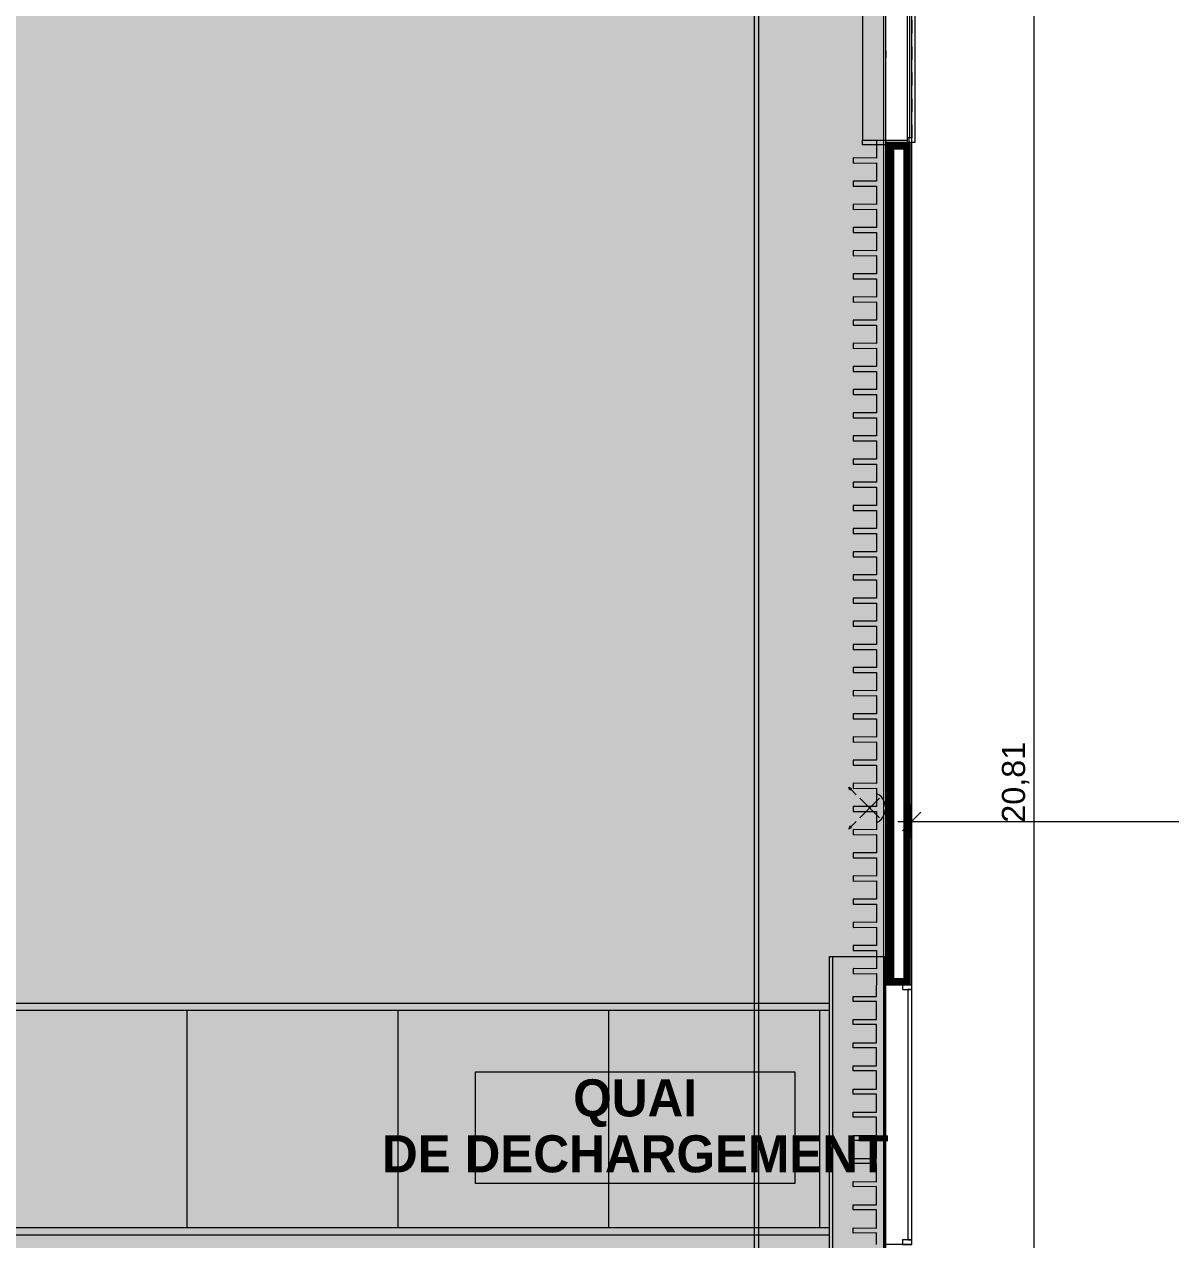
# Model space of a CAD drawing. Header units: millimetres. Extents: x -284281 to 1648660, y -821378 to -151356.
# Drawn here: x 428624 to 441002, y -247969 to -234850 of the extents above; entities that cross this region are included whole.
import ezdxf

# ---------------------------------------------------------------- set-up
doc = ezdxf.new("R2010")
doc.units = ezdxf.units.MM
doc.header["$MEASUREMENT"] = 0
doc.set_wipeout_variables(frame=1)
doc.linetypes.add('Traits', pattern=[282.222223, 141.111112, -141.111112])
doc.linetypes.add('Wipeout_Contour', pattern=[1000, 0, -1000])
for name, color, linetype in [('Cars', 7, 'Continuous'), ('Cotations - 1_100', 7, 'Continuous'), ('Fenêtres ARCHICAD', 7, 'Continuous'), ('Hachure', 7, 'Continuous'), ('Nouveau_0', 7, 'Continuous'), ('Portes ARCHICAD', 7, 'Continuous'), ('Sols_ Dalles', 7, 'Continuous'), ('Structure - Murs extérieurs', 7, 'Continuous')]:
    doc.layers.add(name, color=color, linetype=linetype)
doc.styles.add('STYLE_GENERE_2', font='arial.ttf')
doc.styles.add('STYLE_GENERE_4', font='AGENCYB.TTF')
doc.dimstyles.new('STYLE_GENERE__1', dxfattribs={"dimtxt": 250, "dimasz": 190, "dimexe": 0.18, "dimexo": 0.0625, "dimgap": 0, "dimtad": 1, "dimtih": 1, "dimtoh": 1, "dimlfac": 0.001, "dimzin": 0, "dimdsep": 46, "dimtxsty": 'STYLE_GENERE_2', "dimblk": 'ARROWHEAD_6', "dimblk1": 'ARROWHEAD_6', "dimblk2": 'ARROWHEAD_6', "dimcen": 0.09, "dimse1": 1, "dimse2": 1, "dimclrd": 7, "dimclre": 7, "dimclrt": 7, "dimazin": 0, "dimtfac": 1, "dimtdec": 4, "dimtmove": 0, "dimatfit": 3, "dimfxl": 1, "dimtolj": 1, "dimtzin": 0, "dimarcsym": 0})
doc.dimstyles.new('STYLE_GENERE__2', dxfattribs={"dimtxt": 250, "dimasz": 190, "dimexe": 0.18, "dimexo": 0.0625, "dimgap": 0, "dimtad": 1, "dimlfac": 0.001, "dimzin": 0, "dimdsep": 46, "dimtxsty": 'STYLE_GENERE_2', "dimblk": 'ARROWHEAD_6', "dimblk1": 'ARROWHEAD_6', "dimblk2": 'ARROWHEAD_6', "dimcen": 0.09, "dimse1": 1, "dimse2": 1, "dimclrd": 7, "dimclre": 7, "dimclrt": 7, "dimazin": 0, "dimtfac": 1, "dimtdec": 4, "dimtmove": 0, "dimatfit": 3, "dimfxl": 1, "dimtolj": 1, "dimtzin": 0, "dimarcsym": 0})
pattern_1 = [(45, (0, 175), (-55.684659, 55.684659), [0, -52.5, 0, -78.75]), (110, (175, 175), (74.000794, 26.934086), [0, -38.5, 0, -66.5])]
pattern_2 = [(45, (0, 0), (-7.07106781, 7.07106781), [])]
pattern_3 = [(0, (0, 0), (0, 300), [])]

# ---------------------------------------------------------------- blocks, each defined once
blk = doc.blocks.new('Dalle_30_2', base_point=(380203, -171996))
at = {"layer": 'Sols_ Dalles', "linetype": 'Continuous', "lineweight": 0, "true_color": 0x2e271c}
blk.add_hatch(color=250, dxfattribs=at).paths.add_polyline_path([(380203, -171996), (380203, -230016), (380203, -260811), (415475, -260811), (415475, -260796), (415475, -258650), (415475, -258011), (415475, -222496), (405655, -222496), (405655, -218296), (415454, -218296), (415454, -204496), (412055, -204496), (412055, -201781), (412055, -189811), (436505, -189811), (436505, -253396), (436505, -253416), (437905, -253416), (437905, -253396), (437905, -188411), (410655, -188411), (410655, -200381), (410655, -205896), (414054, -205896), (414054, -216896), (404255, -216896), (404255, -223896), (414054, -223896), (414054, -258650), (414054, -259411), (382690, -259411), (381560, -259411), (381560, -231416), (381560, -173396), (462926, -173396), (462926, -253416), (464326, -253416), (464326, -171996)])
at = {"layer": 'Sols_ Dalles', "color": 250, "linetype": 'Continuous', "lineweight": 5, "true_color": 0x1f1f1f, "flags": 128}
blk.add_lwpolyline([(436505, -189811), (436505, -253396), (436505, -253416), (437905, -253416), (437905, -253396), (437905, -188411)], dxfattribs=at)
blk = doc.blocks.new('Dalle_31_2', base_point=(360548, -295063))
at = {"linetype": 'Continuous', "lineweight": 0, "true_color": 0x6f6f6f}
h = blk.add_hatch(color=8, dxfattribs=at)
h.paths.add_polyline_path([(360548, -295063), (487920, -293827), (487920, -270903), (487463, -270903), (472886, -271041), (472886, -271062, 0.001346), (472886, -271073), (472897, -273095, -0.414214), (470908, -275106), (462184, -275106, -0.005189), (462131, -275116), (454148, -275196), (438771, -275253, -0.386553), (436573, -273475, -0.025189), (436562, -273329), (436569, -267730, -0.098562), (436800, -266944), (436817, -266952, -0.258849), (438655, -265606), (438653, -265587), (439337, -265587), (439337, -265687), (439337, -270687), (469237, -270687), (469237, -265687), (470908, -265687), (472605, -265687), (472605, -163738), (371863, -163738), (371863, -271041), (371883, -271041), (371883, -272001), (371883, -272001, -0.409427), (367883, -275935), (360548, -275935)])
h.paths.add_polyline_path([(377135, -260640), (373845, -260640), (373845, -248365), (373845, -243090), (373845, -242190), (377135, -242190)], flags=0)
h.paths.add_polyline_path([(380203, -193811), (380203, -171996), (431506, -171996), (464310, -171996), (464310, -262266), (464310, -262366), (438594, -262351), (437926, -262351), (436550, -262351), (436550, -189811), (412055, -189811), (412055, -201781), (412055, -204496), (415454, -204496), (415454, -208496), (415454, -218296), (405655, -218296), (405655, -222496), (415475, -222496), (415475, -260811), (380203, -260811), (380203, -230016)], flags=0)
h.paths.add_polyline_path([(381437, -269434, -0.090319), (381558, -268728, -0.201449), (382612, -267593, -0.104211), (383418, -267415), (384017, -267409, -0.104045), (384825, -267571, -0.238255), (385984, -268953, -0.055189), (386036, -269390), (386038, -269611), (386051, -270890), (385792, -271893, -0.267949), (384070, -272909), (383470, -272915, -0.193717), (382079, -272370, -0.070569), (381728, -271931, -0.131652), (381451, -270934)], flags=0)
h.paths.add_polyline_path([(392017, -273452), (392030, -267378, -0.380557), (394017, -265610), (394094, -265610), (394094, -270610), (409094, -270610), (409094, -265610), (414056, -265610, -0.414214), (415556, -267110), (415556, -273661, -0.345502), (413837, -275433), (394027, -275599, -0.415791), (392017, -273599)], flags=0)
h.paths.add_polyline_path([(424210, -271504, -0.134474), (423930, -270485), (423930, -268985, -0.414214), (425930, -266985), (426530, -266985, -0.414214), (428530, -268985), (428530, -270485, -0.12882), (428274, -271466, -0.270936), (426530, -272485), (425930, -272485, -0.26498)], flags=0)
at = {"color": 9, "linetype": 'Continuous', "lineweight": 5, "flags": 128}
blk.add_lwpolyline([(380203, -193811), (380203, -230016), (380203, -260811), (415475, -260811), (415475, -222496), (405655, -222496), (405655, -218296), (415454, -218296), (415454, -208496), (415454, -204496), (412055, -204496), (412055, -201781), (412055, -189811), (436550, -189811), (436550, -262351), (437926, -262351), (438594, -262351), (464310, -262366), (464310, -262266), (464310, -171996), (431506, -171996), (380203, -171996)], close=True, dxfattribs=at)
blk = doc.blocks.new('Fenêtre 25_2')
at = {"layer": 'Fenêtres ARCHICAD', "color": 7, "linetype": 'Continuous', "lineweight": 5}
for p, q in [((-775, 480), (-825, 480)), ((-825, 480), (-825, 230)), ((-775, 480), (775, 480)), ((-775, 230), (-775, 480)), ((825, 480), (775, 480)), ((775, 480), (775, 230)), ((825, 230), (825, 480)), ((-825, 230), (-775, 230)), ((-825, 230), (-800, 230)), ((-825, 230), (-800, 230)), ((-775, 230), (-800, 230)), ((-800, 230), (-800, 0)), ((-800, 215), (-800, 230)), ((-800, 215), (-800, 230)), ((-800, 145), (-800, 215)), ((-800, 145), (-800, 215)), ((-800, 145), (-800, 215)), ((-800, 145), (-800, 215)), ((-775, 0), (-775, 230)), ((800, 230), (775, 230)), ((775, 230), (775, 0)), ((775, 230), (825, 230)), ((800, 0), (800, 230)), ((800, 215), (800, 230)), ((800, 215), (800, 230)), ((800, 230), (825, 230)), ((800, 230), (825, 230)), ((800, 145), (800, 215)), ((800, 145), (800, 215)), ((800, 145), (800, 215)), ((800, 145), (800, 215)), ((-800, 0), (-775, 0)), ((775, 0), (800, 0)), ((-800, -20), (800, -20)), ((-800, -50), (-800, -83)), ((-800, -83), (800, -83)), ((800, -83), (800, -50))]:
    blk.add_line(p, q, dxfattribs=at)
at = {"layer": 'Fenêtres ARCHICAD', "color": 7, "linetype": 'Traits', "lineweight": 5}
blk.add_line((-800, -50), (800, -50), dxfattribs=at)
at = {"color": 254, "linetype": 'Wipeout_Contour', "lineweight": 0, "ltscale": 3003.33026}
blk.add_wipeout([(-750, 0), (-750, -50), (750, -50), (750, 0)], dxfattribs=at).dxf.layer = 'Fenêtres ARCHICAD'
at = {"layer": 'Fenêtres ARCHICAD', "color": 7, "linetype": 'Continuous', "lineweight": 5}
for p, q in [((-800, 35), (-800, 145)), ((-800, 35), (-800, 145)), ((-800, 35), (-800, 145)), ((-800, 35), (-800, 145)), ((800, 35), (800, 145)), ((800, 35), (800, 145)), ((800, 35), (800, 145)), ((800, 35), (800, 145)), ((-800, 0), (-800, 35)), ((-800, 0), (-800, 35)), ((-800, 0), (-750, 0)), ((-800, -35), (-800, 0)), ((-800, -35), (-800, 0)), ((-750, 0), (-750, -50)), ((-750, 0), (750, 0)), ((750, -50), (750, 0)), ((750, 0), (800, 0)), ((800, 0), (800, 35)), ((800, 0), (800, 35)), ((800, -35), (800, 0)), ((800, -35), (800, 0)), ((-800, -50), (-800, -35)), ((-800, -50), (-800, -35)), ((-750, -50), (-800, -50)), ((-750, -25), (750, -25)), ((750, -50), (-750, -50)), ((800, -50), (750, -50)), ((800, -50), (800, -35)), ((800, -50), (800, -35))]:
    blk.add_line(p, q, dxfattribs=at)
blk = doc.blocks.new('Porte garage coulissante verticale 25')
at = {"layer": 'Portes ARCHICAD', "color": 7, "linetype": 'Continuous', "lineweight": 5}
for p, q in [((-1350, 0), (-1400, 0)), ((-1400, 0), (-1400, -100)), ((-1400, 0), (-1400, -15)), ((-1400, 0), (-1400, -15)), ((1350, 0), (-1350, 0)), ((-1350, 0), (-1350, -40)), ((-1350, -100), (-1350, 0)), ((1350, -40), (1350, 0)), ((1400, 0), (1350, 0)), ((1350, 0), (1350, -100)), ((1400, -100), (1400, 0)), ((1400, 0), (1400, -15)), ((1400, 0), (1400, -15)), ((-1400, -15), (-1400, -85)), ((-1400, -15), (-1400, -85)), ((-1400, -85), (-1400, -100)), ((-1400, -85), (-1400, -100)), ((-1400, -85), (-1400, -100)), ((-1400, -85), (-1400, -100)), ((-1400, -100), (-1350, -100)), ((-1400, -100), (-1400, -195)), ((-1400, -100), (-1400, -195)), ((-1350, -40), (1350, -40)), ((1350, -100), (1400, -100)), ((1400, -15), (1400, -85)), ((1400, -15), (1400, -85)), ((1400, -85), (1400, -100)), ((1400, -85), (1400, -100)), ((1400, -85), (1400, -100)), ((1400, -85), (1400, -100)), ((1400, -100), (1400, -195)), ((1400, -100), (1400, -195)), ((-1400, -195), (-1400, -265)), ((-1400, -195), (-1400, -265)), ((1400, -195), (1400, -265)), ((1400, -195), (1400, -265)), ((-1400, -265), (-1400, -280)), ((1400, -265), (1400, -280))]:
    blk.add_line(p, q, dxfattribs=at)
blk = doc.blocks.new('Mur_178_2', base_point=(437925, -253396))
at = {"color": 254, "linetype": 'Wipeout_Contour', "lineweight": 0, "ltscale": 1998896.390741664}
blk.add_wipeout([(437925, -245221), (437940, -245221), (437940, -236125), (437925, -236125)], dxfattribs=at)
at = {"color": 254, "linetype": 'Wipeout_Contour', "lineweight": 0, "ltscale": 1999825.403308934}
blk.add_wipeout([(438190, -245221), (438205, -245221), (438205, -236125), (438190, -236125)], dxfattribs=at)
at = {"linetype": 'Continuous', "lineweight": 5, "true_color": 0x5f5f5f}
h = blk.add_hatch(dxfattribs=at)
h.set_pattern_fill('ENDUIT_0002', color=251, style=0, pattern_type=2)
h.set_pattern_definition(pattern_1)
h.paths.add_polyline_path([(437925, -245221), (437940, -245221), (437940, -236125), (437925, -236125)])
h = blk.add_hatch(dxfattribs=at)
h.set_pattern_fill('ENDUIT_0002', color=251, style=0, pattern_type=2)
h.set_pattern_definition(pattern_1)
h.paths.add_polyline_path([(438190, -245221), (438205, -245221), (438205, -236125), (438190, -236125)])
at = {"color": 254, "linetype": 'Wipeout_Contour', "lineweight": 0, "ltscale": 1999044.404688049}
blk.add_wipeout([(438010, -236195), (437940, -236125), (437940, -245221), (438010, -245151)], dxfattribs=at)
at = {"linetype": 'Continuous', "lineweight": 5, "true_color": 0x5f5f5f}
h = blk.add_hatch(dxfattribs=at)
h.set_pattern_fill('BRIQUES_TERRE_CUITE__INT_94', color=251, style=0, pattern_type=2)
h.set_pattern_definition(pattern_2)
h.paths.add_polyline_path([(438010, -236195), (437940, -236125), (437940, -245221), (438010, -245151)])
at = {"color": 254, "linetype": 'Wipeout_Contour', "lineweight": 0, "ltscale": 1999358.941679418}
blk.add_wipeout([(438120, -236195), (438010, -236195), (438010, -245151), (438120, -245151)], dxfattribs=at)
at = {"color": 254, "linetype": 'Wipeout_Contour', "lineweight": 0, "ltscale": 1999676.403287818}
blk.add_wipeout([(438190, -236125), (438120, -236125), (438120, -245221), (438190, -245221)], dxfattribs=at)
at = {"linetype": 'Continuous', "lineweight": 5, "true_color": 0x5f5f5f}
h = blk.add_hatch(dxfattribs=at)
h.set_pattern_fill('BRIQUES_TERRE_CUITE__INT_94', color=251, style=0, pattern_type=2)
h.set_pattern_definition(pattern_2)
h.paths.add_polyline_path([(438190, -236125), (438120, -236125), (438120, -245221), (438190, -245221)])
at = {"color": 7, "linetype": 'Continuous', "lineweight": 5}
for p, q in [((438190, -245221), (438190, -236125)), ((438205, -236125), (438190, -236125)), ((438205, -245221), (438190, -245221))]:
    blk.add_line(p, q, dxfattribs=at)
at = {"color": 7, "linetype": 'Continuous', "lineweight": 5, "flags": 128}
blk.add_lwpolyline([(438205, -245221), (438205, -236125)], dxfattribs=at)
at = {"color": 254, "linetype": 'Wipeout_Contour', "lineweight": 0, "ltscale": 1990606.204456735}
blk.add_wipeout([(438010, -236195), (438120, -236195), (438120, -236125), (437940, -236125)], dxfattribs=at)
at = {"color": 254, "linetype": 'Wipeout_Contour', "lineweight": 0, "ltscale": 2007990.230419155}
blk.add_wipeout([(438010, -245151), (437940, -245221), (438120, -245221), (438120, -245151)], dxfattribs=at)
at = {"linetype": 'Continuous', "lineweight": 5, "true_color": 0x5f5f5f}
h = blk.add_hatch(dxfattribs=at)
h.set_pattern_fill('BRIQUES_TERRE_CUITE__INT_94', color=251, style=0, pattern_type=2)
h.set_pattern_definition(pattern_2)
h.paths.add_polyline_path([(438010, -236195), (438120, -236195), (438120, -236125), (437940, -236125)])
h = blk.add_hatch(dxfattribs=at)
h.set_pattern_fill('BRIQUES_TERRE_CUITE__INT_94', color=251, style=0, pattern_type=2)
h.set_pattern_definition(pattern_2)
h.paths.add_polyline_path([(438010, -245151), (437940, -245221), (438120, -245221), (438120, -245151)])
at = {"color": 7, "linetype": 'Continuous', "lineweight": 5}
for p, q in [((437925, -236125), (437925, -236150)), ((437940, -236125), (437925, -236125)), ((437940, -236125), (437940, -245221)), ((438010, -236125), (437940, -236125)), ((438010, -236125), (437940, -236125)), ((438120, -236125), (438010, -236125)), ((438120, -236125), (438010, -236125)), ((438155, -236125), (438120, -236125)), ((438190, -236125), (438155, -236125)), ((438010, -236195), (438010, -245151)), ((438010, -236195), (438120, -236195)), ((438120, -236195), (438120, -245151)), ((438010, -245151), (438120, -245151)), ((437940, -245221), (437925, -245221)), ((438010, -245221), (437940, -245221)), ((438010, -245221), (437940, -245221)), ((438105, -245221), (438010, -245221)), ((438105, -245221), (438010, -245221)), ((438120, -245221), (438105, -245221)), ((438120, -245221), (438105, -245221)), ((438190, -245221), (438120, -245221))]:
    blk.add_line(p, q, dxfattribs=at)
at = {"color": 7, "linetype": 'Continuous', "lineweight": 5, "flags": 128}
blk.add_lwpolyline([(437925, -236125), (437925, -245221)], dxfattribs=at)
at = {"layer": 'Portes ARCHICAD', "color": 7, "linetype": 'Continuous', "lineweight": 5, "zscale": 1000, "rotation": 270}
blk.add_blockref('Porte garage coulissante verticale 25', (438205, -246621), dxfattribs=at)
at = {"layer": 'Fenêtres ARCHICAD', "color": 7, "linetype": 'Continuous', "lineweight": 5, "xscale": -1, "zscale": 1000, "rotation": 90}
blk.add_blockref('Fenêtre 25_2', (438155, -235325), dxfattribs=at)
blk = doc.blocks.new('Mur_340_2', base_point=(437925, -235206))
at = {"color": 254, "linetype": 'Wipeout_Contour', "lineweight": 0, "ltscale": 1988220.447902717}
blk.add_wipeout([(437926, -235121), (437925, -235121), (437925, -235136), (437926, -235136)], dxfattribs=at).dxf.layer = 'Structure - Murs extérieurs'
at = {"color": 254, "linetype": 'Wipeout_Contour', "lineweight": 0, "ltscale": 1988381.304833731}
blk.add_wipeout([(437925, -235221), (437926, -235221), (437926, -235206), (437925, -235206)], dxfattribs=at).dxf.layer = 'Structure - Murs extérieurs'
at = {"layer": 'Structure - Murs extérieurs', "linetype": 'Continuous', "lineweight": 5, "true_color": 0x5f5f5f}
h = blk.add_hatch(dxfattribs=at)
h.set_pattern_fill('ENDUIT_0002', color=251, style=0, pattern_type=2)
h.set_pattern_definition(pattern_1)
h.paths.add_polyline_path([(437926, -235121), (437925, -235121), (437925, -235136), (437926, -235136)])
h = blk.add_hatch(dxfattribs=at)
h.set_pattern_fill('ENDUIT_0002', color=251, style=0, pattern_type=2)
h.set_pattern_definition(pattern_1)
h.paths.add_polyline_path([(437925, -235221), (437926, -235221), (437926, -235206), (437925, -235206)])
at = {"color": 254, "linetype": 'Wipeout_Contour', "lineweight": 0, "ltscale": 1988300.874423468}
blk.add_wipeout([(437925, -235206), (437926, -235206), (437926, -235136), (437925, -235136)], dxfattribs=at).dxf.layer = 'Structure - Murs extérieurs'
at = {"layer": 'Structure - Murs extérieurs', "linetype": 'Continuous', "lineweight": 5, "true_color": 0x5f5f5f}
h = blk.add_hatch(dxfattribs=at)
h.set_pattern_fill('BRIQUES_TERRE_CUITE__INT_94', color=251, style=0, pattern_type=2)
h.set_pattern_definition(pattern_2)
h.paths.add_polyline_path([(437925, -235206), (437926, -235206), (437926, -235136), (437925, -235136)])
at = {"layer": 'Structure - Murs extérieurs', "color": 7, "linetype": 'Continuous', "lineweight": 5}
for p, q in [((437926, -235136), (437925, -235136)), ((437925, -235206), (437926, -235206))]:
    blk.add_line(p, q, dxfattribs=at)
at = {"layer": 'Structure - Murs extérieurs', "color": 7, "linetype": 'Continuous', "lineweight": 5, "flags": 128}
for points in [[(437926, -235121), (437925, -235121)], [(437925, -235221), (437926, -235221)]]:
    blk.add_lwpolyline(points, dxfattribs=at)
blk = doc.blocks.new('Loading-Equipment_Dock-shelters_NORSUD_Retractible-Gate')
at = {"color": 251, "linetype": 'Continuous', "lineweight": 5, "true_color": 0x5f5f5f, "flags": 128}
for points in [[(-1636.016, -30.00005), (-1635, -30.00005), (1635, -30.00005), (1636.016, -30.00005), (1641.756, -30.00005), (1647.626, -30.00005), (1653.553, -30.00005), (1659.454, -30.00005), (1665.239, -30.00005), (1670.814, -30.00005), (1676.084, -30.00005), (1680.962, -30.00005), (1685.37, -30.00005), (1689.244, -30.00005), (1692.538, -30.00005), (1695.224, -30.00005), (1697.296, -30.00005), (1698.762, -30.00005), (1699.648, -30.00005), (1700, -30.00005), (1699.992, 0), (1699.648, 0), (1698.762, 0), (1697.296, 0), (1695.224, 0), (1692.538, 0), (1689.244, 0), (1685.37, 0), (1680.962, 0), (1676.084, 0), (1670.814, 0), (1665.239, 0), (1659.454, 0), (1653.553, 0), (1647.626, 0), (1641.756, 0), (1636.016, 0), (1635, 0), (-1635, 0), (-1636.016, 0), (-1641.756, 0), (-1647.626, 0), (-1653.553, 0), (-1659.454, 0), (-1665.24, 0), (-1670.814, 0), (-1676.084, 0), (-1680.962, 0), (-1685.37, 0), (-1689.244, 0), (-1692.538, 0), (-1695.224, 0), (-1697.296, 0), (-1698.762, 0), (-1699.648, 0), (-1700, 0), (-1699.992, -30.00005), (-1699.648, -30.00005), (-1698.762, -30.00005), (-1697.296, -30.00005), (-1695.224, -30.00005), (-1692.538, -30.00005), (-1689.244, -30.00005), (-1685.37, -30.00005), (-1680.962, -30.00005), (-1676.084, -30.00005), (-1670.814, -30.00005), (-1665.24, -30.00005), (-1659.454, -30.00005), (-1653.553, -30.00005), (-1647.626, -30.00005), (-1641.756, -30.00005)], [(-1700, -596.3749), (1700, -596.3749), (1700, -33.00335), (-1700, -33.00335)]]:
    blk.add_lwpolyline(points, close=True, dxfattribs=at)
blk = doc.blocks.new('Tôle profilée 25_10')
at = {"color": 7, "linetype": 'Continuous', "lineweight": 5}
for p, q in [((0, 9115), (0, 8926.5)), ((-250, 8927.5), (-250, 8900)), ((0, 8926.5), (-250, 8927.5)), ((-250, 8900), (-250, 8872.5)), ((-250, 8872.5), (0, 8873.5)), ((0, 8873.5), (0, 8676.5)), ((-250, 8677.5), (-250, 8650)), ((0, 8676.5), (-250, 8677.5)), ((-250, 8650), (-250, 8622.5)), ((-250, 8622.5), (0, 8623.5)), ((0, 8623.5), (0, 8426.5)), ((-250, 8427.5), (-250, 8400)), ((0, 8426.5), (-250, 8427.5)), ((-250, 8400), (-250, 8372.5)), ((-250, 8372.5), (0, 8373.5)), ((0, 8373.5), (0, 8176.5)), ((-250, 8177.5), (-250, 8150)), ((0, 8176.5), (-250, 8177.5)), ((-250, 8150), (-250, 8122.5)), ((-250, 8122.5), (0, 8123.5)), ((0, 8123.5), (0, 7926.5)), ((-250, 7927.5), (-250, 7900)), ((0, 7926.5), (-250, 7927.5)), ((-250, 7900), (-250, 7872.5)), ((-250, 7872.5), (0, 7873.5)), ((0, 7873.5), (0, 7676.5)), ((-250, 7677.5), (-250, 7650)), ((0, 7676.5), (-250, 7677.5)), ((-250, 7650), (-250, 7622.5)), ((-250, 7622.5), (0, 7623.5)), ((0, 7623.5), (0, 7426.5)), ((-250, 7427.5), (-250, 7400)), ((0, 7426.5), (-250, 7427.5)), ((-250, 7400), (-250, 7372.5)), ((-250, 7372.5), (0, 7373.5)), ((0, 7373.5), (0, 7176.5)), ((-250, 7177.5), (-250, 7150)), ((0, 7176.5), (-250, 7177.5)), ((-250, 7150), (-250, 7122.5)), ((-250, 7122.5), (0, 7123.5)), ((0, 7123.5), (0, 6926.5)), ((-250, 6927.5), (-250, 6900)), ((0, 6926.5), (-250, 6927.5)), ((-250, 6900), (-250, 6872.5)), ((-250, 6872.5), (0, 6873.5)), ((0, 6873.5), (0, 6676.5)), ((-250, 6677.5), (-250, 6650)), ((0, 6676.5), (-250, 6677.5)), ((-250, 6650), (-250, 6622.5)), ((-250, 6622.5), (0, 6623.5)), ((0, 6623.5), (0, 6426.5)), ((-250, 6427.5), (-250, 6400)), ((0, 6426.5), (-250, 6427.5)), ((-250, 6400), (-250, 6372.5)), ((-250, 6372.5), (0, 6373.5)), ((0, 6373.5), (0, 6176.5)), ((-250, 6177.5), (-250, 6150)), ((0, 6176.5), (-250, 6177.5)), ((-250, 6150), (-250, 6122.5)), ((-250, 6122.5), (0, 6123.5)), ((0, 6123.5), (0, 5926.5)), ((-250, 5927.5), (-250, 5900)), ((0, 5926.5), (-250, 5927.5)), ((-250, 5900), (-250, 5872.5)), ((-250, 5872.5), (0, 5873.5)), ((0, 5873.5), (0, 5676.5)), ((-250, 5677.5), (-250, 5650)), ((0, 5676.5), (-250, 5677.5)), ((-250, 5650), (-250, 5622.5)), ((-250, 5622.5), (0, 5623.5)), ((0, 5623.5), (0, 5426.5)), ((-250, 5427.5), (-250, 5400)), ((0, 5426.5), (-250, 5427.5)), ((-250, 5400), (-250, 5372.5)), ((-250, 5372.5), (0, 5373.5)), ((0, 5373.5), (0, 5176.5)), ((-250, 5177.5), (-250, 5150)), ((0, 5176.5), (-250, 5177.5)), ((-250, 5150), (-250, 5122.5)), ((-250, 5122.5), (0, 5123.5)), ((0, 5123.5), (0, 4926.5)), ((-250, 4927.5), (-250, 4900)), ((0, 4926.5), (-250, 4927.5)), ((-250, 4900), (-250, 4872.5)), ((-250, 4872.5), (0, 4873.5)), ((0, 4873.5), (0, 4676.5)), ((-250, 4677.5), (-250, 4650)), ((0, 4676.5), (-250, 4677.5)), ((-250, 4650), (-250, 4622.5)), ((-250, 4622.5), (0, 4623.5)), ((0, 4623.5), (0, 4426.5)), ((-250, 4427.5), (-250, 4400)), ((0, 4426.5), (-250, 4427.5)), ((-250, 4400), (-250, 4372.5)), ((-250, 4372.5), (0, 4373.5)), ((0, 4373.5), (0, 4176.5)), ((-250, 4177.5), (-250, 4150)), ((0, 4176.5), (-250, 4177.5)), ((-250, 4150), (-250, 4122.5)), ((-250, 4122.5), (0, 4123.5)), ((0, 4123.5), (0, 3926.5)), ((-250, 3927.5), (-250, 3900)), ((0, 3926.5), (-250, 3927.5)), ((-250, 3900), (-250, 3872.5)), ((-250, 3872.5), (0, 3873.5)), ((0, 3873.5), (0, 3676.5)), ((-250, 3677.5), (-250, 3650)), ((0, 3676.5), (-250, 3677.5)), ((-250, 3650), (-250, 3622.5)), ((-250, 3622.5), (0, 3623.5)), ((0, 3623.5), (0, 3426.5)), ((-250, 3427.5), (-250, 3400)), ((0, 3426.5), (-250, 3427.5)), ((-250, 3400), (-250, 3372.5)), ((-250, 3372.5), (0, 3373.5)), ((0, 3373.5), (0, 3176.5)), ((-250, 3177.5), (-250, 3150)), ((0, 3176.5), (-250, 3177.5)), ((-250, 3150), (-250, 3122.5)), ((-250, 3122.5), (0, 3123.5)), ((0, 3123.5), (0, 2926.5)), ((-250, 2927.5), (-250, 2900)), ((0, 2926.5), (-250, 2927.5)), ((-250, 2900), (-250, 2872.5)), ((-250, 2872.5), (0, 2873.5)), ((0, 2873.5), (0, 2676.5)), ((-250, 2677.5), (-250, 2650)), ((0, 2676.5), (-250, 2677.5)), ((-250, 2650), (-250, 2622.5)), ((-250, 2622.5), (0, 2623.5)), ((0, 2623.5), (0, 2426.5)), ((-250, 2427.5), (-250, 2400)), ((0, 2426.5), (-250, 2427.5)), ((-250, 2400), (-250, 2372.5)), ((-250, 2372.5), (0, 2373.5)), ((0, 2373.5), (0, 2176.5)), ((-250, 2177.5), (-250, 2150)), ((0, 2176.5), (-250, 2177.5)), ((-250, 2150), (-250, 2122.5)), ((-250, 2122.5), (0, 2123.5)), ((0, 2123.5), (0, 1926.5)), ((-250, 1927.5), (-250, 1900)), ((0, 1926.5), (-250, 1927.5)), ((-250, 1900), (-250, 1872.5)), ((-250, 1872.5), (0, 1873.5)), ((0, 1873.5), (0, 1676.5)), ((-250, 1677.5), (-250, 1650)), ((0, 1676.5), (-250, 1677.5)), ((-250, 1650), (-250, 1622.5)), ((-250, 1622.5), (0, 1623.5)), ((0, 1623.5), (0, 1426.5)), ((-250, 1427.5), (-250, 1400)), ((0, 1426.5), (-250, 1427.5)), ((-250, 1400), (-250, 1372.5)), ((-250, 1372.5), (0, 1373.5)), ((0, 1373.5), (0, 1176.5)), ((-250, 1177.5), (-250, 1150)), ((0, 1176.5), (-250, 1177.5)), ((-250, 1150), (-250, 1122.5)), ((-250, 1122.5), (0, 1123.5)), ((0, 1123.5), (0, 926.5)), ((-250, 927.5), (-250, 900)), ((0, 926.5), (-250, 927.5)), ((-250, 900), (-250, 872.5)), ((-250, 872.5), (0, 873.5)), ((0, 873.5), (0, 676.5)), ((-250, 677.5), (-250, 650)), ((0, 676.5), (-250, 677.5)), ((-250, 650), (-250, 622.5)), ((-250, 622.5), (0, 623.5)), ((0, 623.5), (0, 426.5)), ((-250, 427.5), (-250, 400)), ((0, 426.5), (-250, 427.5)), ((-250, 400), (-250, 372.5)), ((-250, 372.5), (0, 373.5)), ((0, 373.5), (0, 176.5)), ((-250, 177.5), (-250, 150)), ((0, 176.5), (-250, 177.5)), ((-250, 150), (-250, 122.5)), ((-250, 122.5), (0, 123.5)), ((0, 123.5), (0, 0))]:
    blk.add_line(p, q, dxfattribs=at)
blk = doc.blocks.new('Tôle profilée 25_45')
at = {"color": 7, "linetype": 'Continuous', "lineweight": 5}
for p, q in [((0, 2800), (0, 2676.5)), ((-250, 2677.5), (-250, 2650)), ((0, 2676.5), (-250, 2677.5)), ((-250, 2650), (-250, 2622.5)), ((-250, 2622.5), (0, 2623.5)), ((0, 2623.5), (0, 2426.5)), ((-250, 2427.5), (-250, 2400)), ((0, 2426.5), (-250, 2427.5)), ((-250, 2400), (-250, 2372.5)), ((-250, 2372.5), (0, 2373.5)), ((0, 2373.5), (0, 2176.5)), ((-250, 2177.5), (-250, 2150)), ((0, 2176.5), (-250, 2177.5)), ((-250, 2150), (-250, 2122.5)), ((-250, 2122.5), (0, 2123.5)), ((0, 2123.5), (0, 1926.5)), ((-250, 1927.5), (-250, 1900)), ((0, 1926.5), (-250, 1927.5)), ((-250, 1900), (-250, 1872.5)), ((-250, 1872.5), (0, 1873.5)), ((0, 1873.5), (0, 1676.5)), ((-250, 1677.5), (-250, 1650)), ((0, 1676.5), (-250, 1677.5)), ((-250, 1650), (-250, 1622.5)), ((-250, 1622.5), (0, 1623.5)), ((0, 1623.5), (0, 1426.5)), ((-250, 1427.5), (-250, 1400)), ((0, 1426.5), (-250, 1427.5)), ((-250, 1400), (-250, 1372.5)), ((-250, 1372.5), (0, 1373.5)), ((0, 1373.5), (0, 1176.5)), ((-250, 1177.5), (-250, 1150)), ((0, 1176.5), (-250, 1177.5)), ((-250, 1150), (-250, 1122.5)), ((-250, 1122.5), (0, 1123.5)), ((0, 1123.5), (0, 926.5)), ((-250, 927.5), (-250, 900)), ((0, 926.5), (-250, 927.5)), ((-250, 900), (-250, 872.5)), ((-250, 872.5), (0, 873.5)), ((0, 873.5), (0, 676.5)), ((-250, 677.5), (-250, 650)), ((0, 676.5), (-250, 677.5)), ((-250, 650), (-250, 622.5)), ((-250, 622.5), (0, 623.5)), ((0, 623.5), (0, 426.5)), ((-250, 427.5), (-250, 400)), ((0, 426.5), (-250, 427.5)), ((-250, 400), (-250, 372.5)), ((-250, 372.5), (0, 373.5)), ((0, 373.5), (0, 176.5)), ((-250, 177.5), (-250, 150)), ((0, 176.5), (-250, 177.5)), ((-250, 150), (-250, 122.5)), ((-250, 122.5), (0, 123.5)), ((0, 123.5), (0, 0))]:
    blk.add_line(p, q, dxfattribs=at)
blk = doc.blocks.new('Truck Elev 02 16')
at = {"layer": 'Cars', "color": 25, "linetype": 'Continuous', "lineweight": 5, "true_color": 0x9a6861}
for p, q in [((-3393, 1250), (-15000, 1250)), ((-15000, 1250), (-15000, -1250)), ((-3393, 1171), (-15000, 1171)), ((-14892, -1171), (-14892, 1171)), ((-12614, -1171), (-12614, 1171)), ((-10336, -1171), (-10336, 1171)), ((-8058, -1171), (-8058, 1171)), ((-15000, -1171), (-3393, -1171)), ((-15000, -1250), (-3393, -1250))]:
    blk.add_line(p, q, dxfattribs=at)
blk = doc.blocks.new('Projecteur lumineux 25')
at = {"linetype": 'Continuous', "lineweight": 5, "true_color": 0x072a91}
h = blk.add_hatch(dxfattribs=at)
h.set_pattern_fill('_USER_0002', color=164, style=0, pattern_type=2)
h.set_pattern_definition(pattern_3)
h.paths.add_polyline_path([(195, 211), (211, 195), (225, 225)])
h = blk.add_hatch(dxfattribs=at)
h.set_pattern_fill('_USER_0002', color=164, style=0, pattern_type=2)
h.set_pattern_definition(pattern_3)
h.paths.add_polyline_path([(195, -211), (225, -225), (211, -195)])
at = {"color": 7, "linetype": 'Continuous', "lineweight": 5}
for p, q in [((144, 144), (203, 203)), ((106, 106), (-106, -106)), ((106, -106), (-106, 106)), ((144, -144), (203, -203))]:
    blk.add_line(p, q, dxfattribs=at)
at = {"color": 7, "linetype": 'Continuous', "lineweight": 5, "flags": 128}
for points in [[(195, 211), (211, 195), (225, 225)], [(195, -211), (211, -195), (225, -225)]]:
    blk.add_lwpolyline(points, close=True, dxfattribs=at)
at = {"color": 7, "linetype": 'Continuous', "lineweight": 5}
blk.add_arc((0, 0), 175, 120, 240, dxfattribs=at)
blk = doc.blocks.new('*D990')
at = {"layer": 'Cotations - 1_100', "color": 7, "linetype": 'Continuous', "lineweight": 5, "transparency": 16777216}
for p, q in [((438305, -243356), (438105, -243556)), ((438205, -243644), (438205, -243269)), ((462546, -243556), (462746, -243356)), ((462646, -243644), (462646, -243269)), ((438055, -243456), (438205, -243456)), ((438205, -243456), (462646, -243456)), ((462646, -243456), (462796, -243456))]:
    blk.add_line(p, q, dxfattribs=at)
at = {"layer": 'Cotations - 1_100', "color": 7, "lineweight": 5, "transparency": 16777216, "insert": (449998, -243406), "char_height": 250, "attachment_point": 7, "style": 'STYLE_GENERE_2'}
blk.add_mtext('\\A1;{\\pql;\\fArial|b0|i0|c0|p38;24,44}', dxfattribs=at)
blk = doc.blocks.new('ARROWHEAD_6')
at = {"color": 0, "linetype": 'Continuous', "lineweight": 0}
for p, q in [((0, 0), (-1, 0)), ((-0.5, -0.5), (0.5, 0.5))]:
    blk.add_line(p, q, dxfattribs=at)
blk = doc.blocks.new('*D1129')
at = {"layer": 'Cotations - 1_100', "color": 7, "linetype": 'Continuous', "lineweight": 5, "transparency": 16777216}
for p, q in [((439626, -232403), (439426, -232203)), ((439713, -232303), (439338, -232303)), ((439526, -253116), (439526, -232303)), ((439426, -253016), (439626, -253216)), ((439713, -253116), (439338, -253116)), ((439526, -253266), (439526, -253116))]:
    blk.add_line(p, q, dxfattribs=at)
at = {"layer": 'Cotations - 1_100', "color": 7, "lineweight": 5, "transparency": 16777216, "char_height": 250, "attachment_point": 7, "rotation": 90, "style": 'STYLE_GENERE_2'}
for s, insert in [('\\A1;{\\pql;\\fArial|b0|i0|c0|p38;0,10}', (439476, -233069)), ('\\A1;{\\pql;\\fArial|b0|i0|c0|p38;20,81}', (439476, -243469))]:
    blk.add_mtext(s, dxfattribs=dict(at, insert=insert))

msp = doc.modelspace()

# ---------------------------------------------------------------- linework, layer by layer
at = {"layer": 'Hachure', "color": 7, "linetype": 'Continuous', "lineweight": 5, "flags": 128}
msp.add_lwpolyline([(433496.82249, -246156.40316), (436942.22238, -246156.40316), (436942.22238, -247362.89316), (433496.82249, -247362.89316)], close=True, dxfattribs=at)

# ---------------------------------------------------------------- block references
at = {"color": 9, "linetype": 'Continuous', "lineweight": 5}
msp.add_blockref('Dalle_31_2', (360547.96118, -295062.57111), dxfattribs=at)
at = {"layer": 'Cars', "color": 7, "linetype": 'Continuous', "lineweight": 5, "zscale": 1000, "rotation": 180}
msp.add_blockref('Truck Elev 02 16', (422319.48235, -246668.24048), dxfattribs=at)
at = {"layer": 'Sols_ Dalles', "color": 250, "linetype": 'Continuous', "lineweight": 5, "true_color": 0x1f1f1f}
msp.add_blockref('Dalle_30_2', (380202.95244, -171995.57011), dxfattribs=at)

# ---------------------------------------------------------------- next in the draw order: block references
at = {"color": 7, "lineweight": 5}
msp.add_blockref('Mur_178_2', (437925.06106, -253395.57129), dxfattribs=at)

# ---------------------------------------------------------------- next in the draw order: block references
at = {"color": 7, "linetype": 'Continuous', "lineweight": 5, "zscale": 1000}
msp.add_blockref('Tôle profilée 25_10', (437825.06106, -245220.57129), dxfattribs=at)
at = {"color": 7, "linetype": 'Continuous', "lineweight": 5, "zscale": 1000, "rotation": 180}
msp.add_blockref('Projecteur lumineux 25', (437750.06106, -243310.57129), dxfattribs=at)
at = {"color": 251, "linetype": 'Continuous', "lineweight": 5, "true_color": 0x5f5f5f, "xscale": -1, "zscale": 1000, "rotation": 90}
msp.add_blockref('Loading-Equipment_Dock-shelters_NORSUD_Retractible-Gate', (437319.56372, -246612.44113), dxfattribs=at)
at = {"color": 7, "linetype": 'Continuous', "lineweight": 5, "xscale": -1, "zscale": 1000, "rotation": 180}
msp.add_blockref('Tôle profilée 25_45', (437825.06106, -245220.57129), dxfattribs=at)
at = {"layer": 'Structure - Murs extérieurs', "color": 211, "lineweight": 5, "true_color": 0xfe55ff}
msp.add_blockref('Mur_340_2', (437925.06106, -235205.57129), dxfattribs=at)

# ---------------------------------------------------------------- next in the draw order: texts
at = {"layer": 'Hachure', "color": 14, "linetype": 'Continuous', "lineweight": 5, "true_color": 0xa40f02, "insert": (435219.52244, -246743.43018), "char_height": 400, "attachment_point": 5, "line_spacing_factor": 0.904865, "style": 'STYLE_GENERE_4'}
msp.add_mtext('\\A1;{\\pqc;\\fAgency FB|b1|i0|c0|p34;QUAI \\P\\pqc;\\fAgency FB|b1|i0|c0|p34;DE DECHARGEMENT}', dxfattribs=at)

# ---------------------------------------------------------------- next in the draw order: dimensions: what is measured, and where the dimension line sits
at = {"layer": 'Cotations - 1_100', "color": 7, "linetype": 'Continuous', "lineweight": 5}
dim = msp.add_linear_dim(base=(439525.87264, -232303.387), p1=(438205.06106, -253115.57129), p2=(439502.69272, -232303.387), angle=90, dimstyle='STYLE_GENERE__2', dxfattribs=at)
dim.commit()
dim.dimension.update_dxf_attribs({"geometry": '*D1129', "text_midpoint": (439350.87264, -243049.47918), "dimtype": 160, "text_rotation": 90})
dim = msp.add_linear_dim(base=(462645.55265, -243456.12742), p1=(438205.06106, -253115.57129), p2=(462645.55265, -253115.57129), dimstyle='STYLE_GENERE__1', dxfattribs=at)
dim.commit()
dim.dimension.update_dxf_attribs({"geometry": '*D990', "text_midpoint": (450417.87932, -243281.12742), "dimtype": 160})

# ---------------------------------------------------------------- next in the draw order: linework, layer by layer
at = {"layer": 'Nouveau_0', "color": 7, "linetype": 'Continuous', "lineweight": 5}
msp.add_lwpolyline([(462925.55265, -173395.57011), (462925.55265, -253395.57011), (437925.55265, -253395.57011), (437925.55265, -173395.57011)], close=True, dxfattribs=at)

doc.saveas('drawing.dxf')
